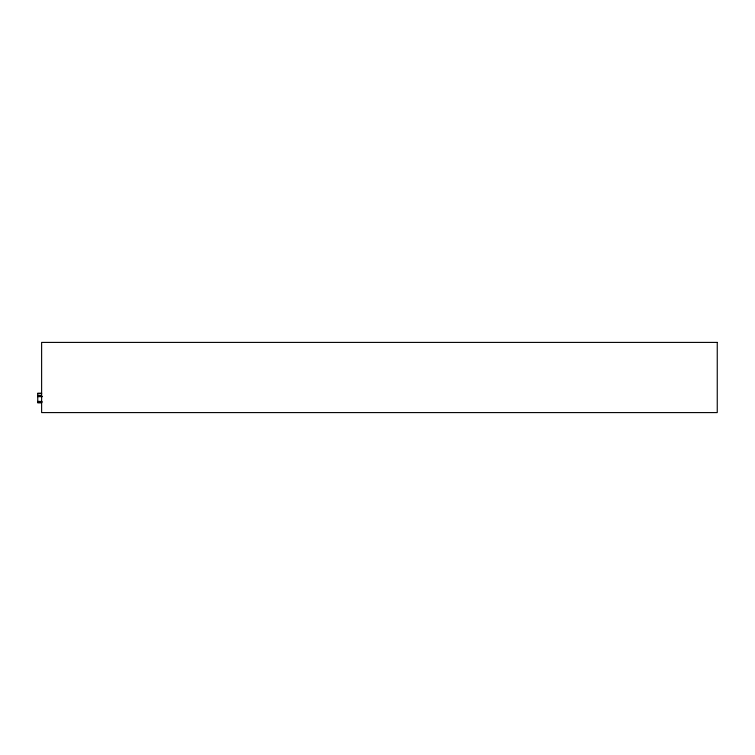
<?xml version="1.0" encoding="UTF-8"?>
<svg xmlns="http://www.w3.org/2000/svg" width="755" height="755" viewBox="0 0 755 755"><rect width="100%" height="100%" fill="white"/><g stroke="black" fill="none" stroke-linecap="round" stroke-linejoin="round"><path stroke-width="1.13" d="M41.619 393.185L37.75 393.185L37.75 402.868L41.619 402.868M37.75 393.666L41.619 393.666M37.75 395.611L41.619 395.611M37.75 396.092L41.619 396.092M37.75 396.649L42.393 396.649M37.75 401.415L41.619 401.415M37.75 401.971L42.393 401.971M717.25 342.411L41.619 342.411L41.619 412.589L717.25 412.589L717.25 342.411"/></g></svg>
